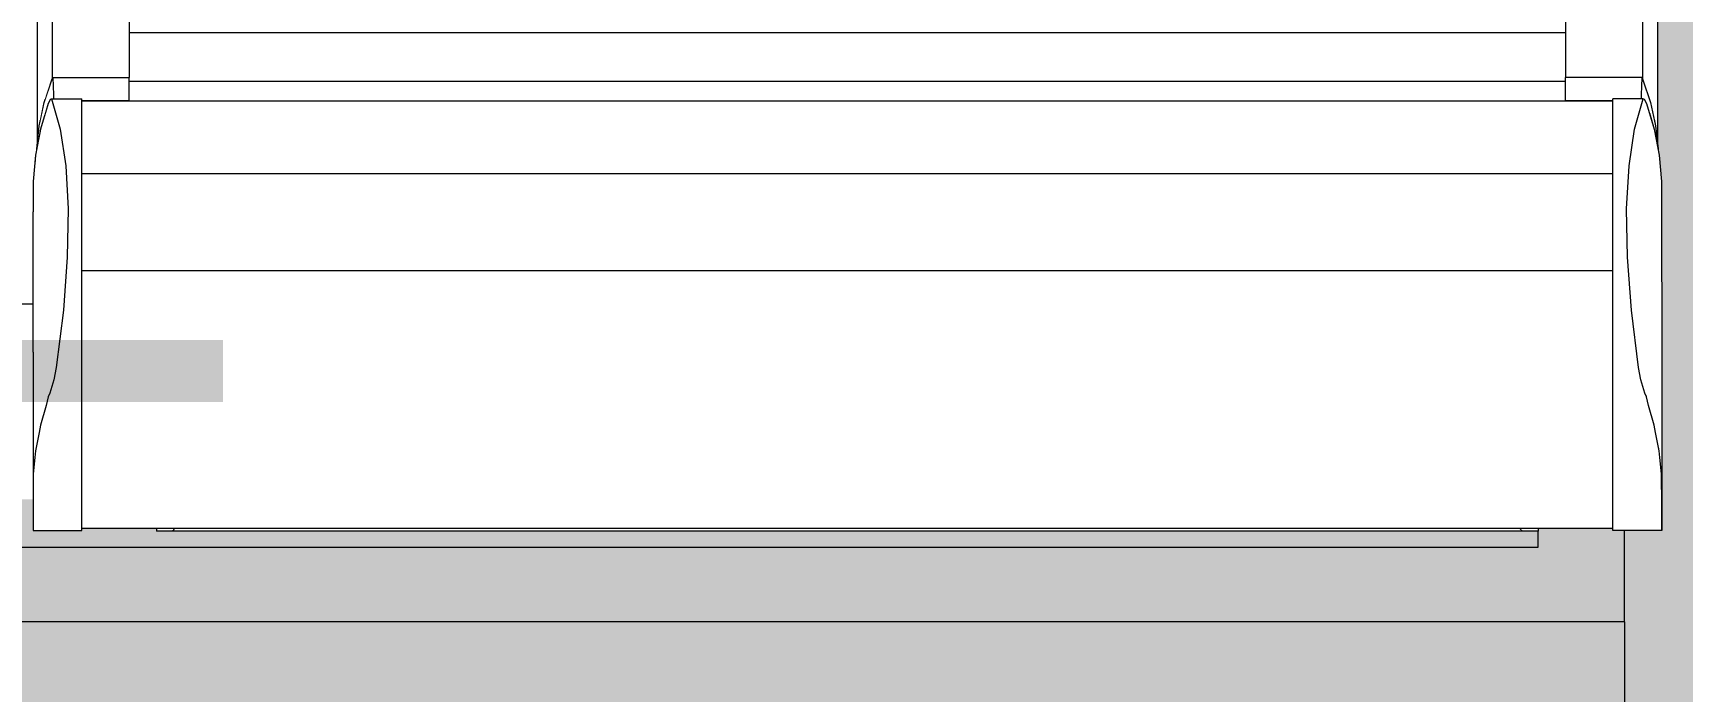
# Model space of a CAD drawing. Header units: metres. Extents: x -208 to 1512, y -277 to 123.
# Drawn here: x 17.094 to 17.961, y -3.913 to -3.568 of the extents above; entities that cross this region are included whole.
import ezdxf

# ---------------------------------------------------------------- set-up
doc = ezdxf.new("R2010")
doc.units = ezdxf.units.M
doc.header["$MEASUREMENT"] = 0
doc.linetypes.add('Wipeout_Contour', pattern=[1, 0, -1])
doc.layers.add('325 Dachfenster', color=7, linetype='Continuous')
doc.layers.add('330 Dachaufbau', color=7, linetype='Continuous')
doc.styles.add('ERSTELLTER_STIL_4', font='')
doc.styles.get('ERSTELLTER_STIL_4').set_extended_font_data('Eurostile')

# ---------------------------------------------------------------- blocks, each defined once
blk = doc.blocks.new('Dachfläche_22_4', base_point=(12.655, -4.6))
at = {"layer": '330 Dachaufbau', "linetype": 'Continuous', "lineweight": 0, "true_color": 0x000000}
h = blk.add_hatch(color=18, dxfattribs=at)
h.paths.add_polyline_path([(18.84003, -4.5), (18.83988, -4.54333), (18.83969, -4.6), (18.97043, -4.6), (18.98599, 0.07), (17.955, 0.07), (17.955, -0.77152), (16.205, -0.77152), (16.205, 0.07), (15.195, 0.07), (15.195, -0.4), (15.505, -0.4), (15.505, -0.73528), (12.655, -0.73528), (12.655, -4.5)])
h.paths.add_polyline_path([(17.93, -3.79873), (16.23, -3.79873), (16.23, -2.1975), (17.93, -2.1975)], flags=0)
h.paths.add_polyline_path([(14.99185, -2.1975), (14.99185, -3.79873), (13.29185, -3.79873), (13.29185, -2.1975)], flags=0)
at = {"layer": '330 Dachaufbau', "color": 7, "linetype": 'Continuous', "lineweight": 18, "flags": 128}
for points in [[(17.93, -3.79873), (17.93, -2.1975)], [(16.23, -3.79873), (17.93, -3.79873)]]:
    blk.add_lwpolyline(points, dxfattribs=at)
blk = doc.blocks.new('DF Marker 27[474]_4', base_point=(16.64185, -2.22182))
at = {"layer": '325 Dachfenster', "color": 7, "lineweight": 13, "insert": (15.88885, -4.11644), "char_height": 0.3, "attachment_point": 7, "style": 'ERSTELLTER_STIL_4'}
blk.add_mtext('\\A1;{\\pql;\\pt0;\\fEurostile|b0|i0|c0|p0;\\W1.000000;PH 115\\fEurostile|b0|i0|c0|p0;\\W1.000000;\\A1{\\H.66x;\\S^  ;}\\fEurostile|b0|i0|c0|p0;\\W1.000000;\\fEurostile|b0|i0|c0|p0;\\W1.000000;}', dxfattribs=at)
blk = doc.blocks.new('VELUX SlopeRoofBundle[16]_4')
at = {"color": 254, "linetype": 'Wipeout_Contour', "lineweight": 0, "ltscale": 172.700447}
blk.add_wipeout([(17.08185, -3.0917), (17.08185, -3.70979), (17.09423, -3.70979), (17.09425, -3.66149), (17.09425, -3.64552), (17.09555, -3.63161), (17.09615, -3.62846), (17.09615, -3.62845), (17.09635, -3.62657), (17.09635, -3.0917)], dxfattribs=at).dxf.layer = '325 Dachfenster'
at = {"color": 254, "linetype": 'Wipeout_Contour', "lineweight": 0, "ltscale": 73.282062}
blk.add_wipeout([(17.92385, -3.65986), (17.92385, -3.68525), (17.93147, -3.68525), (17.93104, -3.65986)], dxfattribs=at).dxf.layer = '325 Dachfenster'
at = {"color": 254, "linetype": 'Wipeout_Contour', "lineweight": 0, "ltscale": 91.422965}
blk.add_wipeout([(17.92385, -3.76324), (17.92385, -3.77738), (17.94624, -3.77738), (17.94555, -3.77361), (17.94257, -3.76324)], dxfattribs=at).dxf.layer = '325 Dachfenster'
at = {"color": 254, "linetype": 'Wipeout_Contour', "lineweight": 0, "ltscale": 179.760965}
blk.add_wipeout([(17.15915, -3.82907), (17.15915, -3.82929), (17.88455, -3.82929), (17.88455, -3.82907), (17.87625, -3.82907), (17.87545, -3.82858), (17.87524, -3.82759), (17.16846, -3.82759), (17.16825, -3.82858), (17.16745, -3.82907)], dxfattribs=at).dxf.layer = '325 Dachfenster'
at = {"color": 254, "linetype": 'Wipeout_Contour', "lineweight": 0, "ltscale": 73.388013}
blk.add_wipeout([(17.92385, -3.82144), (17.92385, -3.82879), (17.94949, -3.82879), (17.94948, -3.82144)], dxfattribs=at).dxf.layer = '325 Dachfenster'
at = {"color": 254, "linetype": 'Wipeout_Contour', "lineweight": 0, "ltscale": 73.462361}
blk.add_wipeout([(17.92385, -3.68525), (17.92385, -3.71311), (17.93355, -3.71311), (17.93147, -3.68525)], dxfattribs=at).dxf.layer = '325 Dachfenster'
at = {"color": 254, "linetype": 'Wipeout_Contour', "lineweight": 0, "ltscale": 86.977036}
blk.add_wipeout([(17.08185, -3.70979), (17.08185, -3.81258), (17.09422, -3.81258), (17.09422, -3.73517), (17.09423, -3.70979)], dxfattribs=at).dxf.layer = '325 Dachfenster'
at = {"color": 254, "linetype": 'Wipeout_Contour', "lineweight": 0, "ltscale": 91.274188}
blk.add_wipeout([(17.92385, -3.75667), (17.92385, -3.76324), (17.94257, -3.76324), (17.94145, -3.75858), (17.94069, -3.75667)], dxfattribs=at).dxf.layer = '325 Dachfenster'
at = {"color": 254, "linetype": 'Wipeout_Contour', "lineweight": 0, "ltscale": 73.381287}
blk.add_wipeout([(17.92385, -3.81267), (17.92385, -3.82144), (17.94948, -3.82144), (17.94947, -3.81267)], dxfattribs=at).dxf.layer = '325 Dachfenster'
at = {"color": 254, "linetype": 'Wipeout_Contour', "lineweight": 0, "ltscale": 87.637174}
blk.add_wipeout([(17.15915, -3.82907), (17.16745, -3.82907), (17.16825, -3.82858), (17.16846, -3.82759), (17.15915, -3.82759)], dxfattribs=at).dxf.layer = '325 Dachfenster'
at = {"color": 254, "linetype": 'Wipeout_Contour', "lineweight": 0, "ltscale": 91.846315}
blk.add_wipeout([(17.87524, -3.82759), (17.87545, -3.82858), (17.87625, -3.82907), (17.88455, -3.82907), (17.88455, -3.82759)], dxfattribs=at).dxf.layer = '325 Dachfenster'
at = {"color": 254, "linetype": 'Wipeout_Contour', "lineweight": 0, "ltscale": 140.333288}
blk.add_wipeout([(17.09422, -3.73517), (17.09422, -3.82667), (17.09422, -3.82879), (17.09423, -3.82144), (17.09424, -3.81267), (17.09425, -3.79916), (17.09425, -3.66713), (17.09425, -3.66149)], dxfattribs=at).dxf.layer = '325 Dachfenster'
at = {"color": 254, "linetype": 'Wipeout_Contour', "lineweight": 0, "ltscale": 73.554103}
blk.add_wipeout([(17.92385, -3.71311), (17.92385, -3.74323), (17.93729, -3.74323), (17.93355, -3.71311)], dxfattribs=at).dxf.layer = '325 Dachfenster'
at = {"color": 254, "linetype": 'Wipeout_Contour', "lineweight": 0, "ltscale": 73.430481}
blk.add_wipeout([(17.92385, -3.74981), (17.92385, -3.75667), (17.94069, -3.75667), (17.93861, -3.74981)], dxfattribs=at).dxf.layer = '325 Dachfenster'
at = {"color": 254, "linetype": 'Wipeout_Contour', "lineweight": 0, "ltscale": 73.373356}
blk.add_wipeout([(17.92385, -3.80235), (17.92385, -3.81267), (17.94947, -3.81267), (17.94946, -3.80235)], dxfattribs=at).dxf.layer = '325 Dachfenster'
at = {"color": 254, "linetype": 'Wipeout_Contour', "lineweight": 0, "ltscale": 87.39401}
blk.add_wipeout([(17.09425, -3.79916), (17.0952, -3.79054), (17.09555, -3.78697), (17.09555, -3.63161), (17.09425, -3.64552)], dxfattribs=at).dxf.layer = '325 Dachfenster'
at = {"color": 254, "linetype": 'Wipeout_Contour', "lineweight": 0, "ltscale": 73.387824}
blk.add_wipeout([(17.92385, -3.74323), (17.92385, -3.74981), (17.93861, -3.74981), (17.93729, -3.74323)], dxfattribs=at).dxf.layer = '325 Dachfenster'
at = {"color": 254, "linetype": 'Wipeout_Contour', "lineweight": 0, "ltscale": 91.308363}
blk.add_wipeout([(17.92385, -3.79054), (17.92385, -3.80235), (17.94946, -3.80235), (17.94945, -3.79916), (17.9485, -3.79054)], dxfattribs=at).dxf.layer = '325 Dachfenster'
at = {"color": 254, "linetype": 'Wipeout_Contour', "lineweight": 0, "ltscale": 70.146441}
blk.add_wipeout([(17.09423, -3.82144), (17.09422, -3.82879), (17.11985, -3.82879), (17.11985, -3.82144)], dxfattribs=at).dxf.layer = '325 Dachfenster'
at = {"layer": '325 Dachfenster', "linetype": 'Continuous', "lineweight": 0, "flags": 128}
blk.add_lwpolyline([(17.09422, -3.82667), (17.09422, -3.82879)], dxfattribs=at)
at = {"color": 254, "linetype": 'Wipeout_Contour', "lineweight": 0, "ltscale": 218.977255}
blk.add_wipeout([(17.94069, -3.75667), (17.94145, -3.75858), (17.94145, -3.60447), (17.94035, -3.6023), (17.93971, -3.60202), (17.93521, -3.618), (17.93232, -3.63738), (17.93104, -3.65986), (17.93147, -3.68525), (17.93355, -3.71311), (17.93729, -3.74323), (17.93861, -3.74981)], dxfattribs=at).dxf.layer = '325 Dachfenster'
at = {"color": 254, "linetype": 'Wipeout_Contour', "lineweight": 0, "ltscale": 87.37915}
blk.add_wipeout([(17.09555, -3.63161), (17.09555, -3.78697), (17.09747, -3.77738), (17.09815, -3.77361), (17.09815, -3.61796)], dxfattribs=at).dxf.layer = '325 Dachfenster'
at = {"color": 254, "linetype": 'Wipeout_Contour', "lineweight": 0, "ltscale": 70.139458}
blk.add_wipeout([(17.09424, -3.81267), (17.09423, -3.82144), (17.11985, -3.82144), (17.11985, -3.81267)], dxfattribs=at).dxf.layer = '325 Dachfenster'
at = {"color": 254, "linetype": 'Wipeout_Contour', "lineweight": 0, "ltscale": 87.386126}
blk.add_wipeout([(17.10225, -3.60447), (17.09815, -3.61796), (17.09815, -3.77361), (17.10114, -3.76324), (17.10225, -3.75858)], dxfattribs=at).dxf.layer = '325 Dachfenster'
at = {"color": 254, "linetype": 'Wipeout_Contour', "lineweight": 0, "ltscale": 91.950081}
blk.add_wipeout([(17.94145, -3.75858), (17.94257, -3.76324), (17.94555, -3.77361), (17.94555, -3.61796), (17.94145, -3.60447)], dxfattribs=at).dxf.layer = '325 Dachfenster'
at = {"color": 254, "linetype": 'Wipeout_Contour', "lineweight": 0, "ltscale": 70.131186}
blk.add_wipeout([(17.09425, -3.80235), (17.09424, -3.81267), (17.11985, -3.81267), (17.11985, -3.80235)], dxfattribs=at).dxf.layer = '325 Dachfenster'
at = {"color": 254, "linetype": 'Wipeout_Contour', "lineweight": 0, "ltscale": 71.775142}
blk.add_wipeout([(17.11985, -3.82009), (17.11985, -3.82759), (17.92385, -3.82759), (17.92385, -3.82009)], dxfattribs=at).dxf.layer = '325 Dachfenster'
at = {"layer": '325 Dachfenster', "linetype": 'Continuous', "lineweight": 0, "flags": 128}
for points in [[(17.09425, -3.64685), (17.09425, -3.66149)], [(17.09422, -3.73517), (17.09425, -3.66149)], [(17.06948, -3.70979), (17.08185, -3.70979), (17.09423, -3.70979)], [(17.09422, -3.82879), (17.11985, -3.82879)], [(17.11985, -3.82759), (17.92385, -3.82759)], [(17.15915, -3.82759), (17.15915, -3.82907), (17.15915, -3.82929)], [(17.88455, -3.82929), (17.15915, -3.82929)], [(17.16745, -3.82907), (17.16825, -3.82858)], [(17.16825, -3.82858), (17.16846, -3.82759)], [(17.87545, -3.82858), (17.87524, -3.82759)], [(17.87545, -3.82858), (17.87625, -3.82907)], [(17.88455, -3.82759), (17.88455, -3.82907), (17.88455, -3.82929)]]:
    blk.add_lwpolyline(points, dxfattribs=at)
at = {"color": 254, "linetype": 'Wipeout_Contour', "lineweight": 0, "ltscale": 210.757818}
blk.add_wipeout([(17.10225, -3.75858), (17.10302, -3.75667), (17.1051, -3.74981), (17.10642, -3.74323), (17.11016, -3.71311), (17.11224, -3.68525), (17.11267, -3.65986), (17.11139, -3.63738), (17.1085, -3.618), (17.104, -3.60202), (17.10336, -3.6023), (17.10225, -3.60447)], dxfattribs=at).dxf.layer = '325 Dachfenster'
at = {"color": 254, "linetype": 'Wipeout_Contour', "lineweight": 0, "ltscale": 73.466071}
blk.add_wipeout([(17.92385, -3.60202), (17.92385, -3.618), (17.93521, -3.618), (17.93971, -3.60202)], dxfattribs=at).dxf.layer = '325 Dachfenster'
at = {"color": 254, "linetype": 'Wipeout_Contour', "lineweight": 0, "ltscale": 70.010725}
blk.add_wipeout([(17.09615, -3.62845), (17.09615, -3.62846), (17.09745, -3.62164), (17.09745, -3.6162)], dxfattribs=at).dxf.layer = '325 Dachfenster'
at = {"color": 254, "linetype": 'Wipeout_Contour', "lineweight": 0, "ltscale": 91.993683}
blk.add_wipeout([(17.94555, -3.61796), (17.94555, -3.77361), (17.94624, -3.77738), (17.94815, -3.78697), (17.94815, -3.63161)], dxfattribs=at).dxf.layer = '325 Dachfenster'
at = {"color": 254, "linetype": 'Wipeout_Contour', "lineweight": 0, "ltscale": 88.136202}
blk.add_wipeout([(17.09425, -3.79916), (17.09425, -3.80235), (17.11985, -3.80235), (17.11985, -3.79054), (17.0952, -3.79054)], dxfattribs=at).dxf.layer = '325 Dachfenster'
at = {"color": 254, "linetype": 'Wipeout_Contour', "lineweight": 0, "ltscale": 71.76824}
blk.add_wipeout([(17.11985, -3.8114), (17.11985, -3.82009), (17.92385, -3.82009), (17.92385, -3.8114)], dxfattribs=at).dxf.layer = '325 Dachfenster'
at = {"color": 254, "linetype": 'Wipeout_Contour', "lineweight": 0, "ltscale": 69.711076}
blk.add_wipeout([(17.104, -3.60202), (17.1085, -3.618), (17.11985, -3.618), (17.11985, -3.60202)], dxfattribs=at).dxf.layer = '325 Dachfenster'
at = {"color": 254, "linetype": 'Wipeout_Contour', "lineweight": 0, "ltscale": 73.108661}
blk.add_wipeout([(17.89905, -3.60294), (17.89905, -3.60322), (17.92385, -3.60322), (17.92385, -3.60294)], dxfattribs=at).dxf.layer = '325 Dachfenster'
at = {"color": 254, "linetype": 'Wipeout_Contour', "lineweight": 0, "ltscale": 73.443994}
blk.add_wipeout([(17.92385, -3.618), (17.92385, -3.63738), (17.93232, -3.63738), (17.93521, -3.618)], dxfattribs=at).dxf.layer = '325 Dachfenster'
at = {"color": 254, "linetype": 'Wipeout_Contour', "lineweight": 0, "ltscale": 92.013129}
blk.add_wipeout([(17.94945, -3.64552), (17.94815, -3.63161), (17.94815, -3.78697), (17.9485, -3.79054), (17.94945, -3.79916)], dxfattribs=at).dxf.layer = '325 Dachfenster'
at = {"color": 254, "linetype": 'Wipeout_Contour', "lineweight": 0, "ltscale": 69.860551}
blk.add_wipeout([(17.11985, -3.68525), (17.11224, -3.68525), (17.11016, -3.71311), (17.11985, -3.71311)], dxfattribs=at).dxf.layer = '325 Dachfenster'
at = {"color": 254, "linetype": 'Wipeout_Contour', "lineweight": 0, "ltscale": 88.059096}
blk.add_wipeout([(17.09555, -3.78697), (17.0952, -3.79054), (17.11985, -3.79054), (17.11985, -3.77738), (17.09747, -3.77738)], dxfattribs=at).dxf.layer = '325 Dachfenster'
at = {"color": 254, "linetype": 'Wipeout_Contour', "lineweight": 0, "ltscale": 71.760183}
blk.add_wipeout([(17.11985, -3.8114), (17.92385, -3.8114), (17.92385, -3.80114), (17.11985, -3.80114)], dxfattribs=at).dxf.layer = '325 Dachfenster'
at = {"color": 254, "linetype": 'Wipeout_Contour', "lineweight": 0, "ltscale": 87.711106}
blk.add_wipeout([(17.09745, -3.6162), (17.09745, -3.62164), (17.09815, -3.61796), (17.10015, -3.61138), (17.10015, -3.60403)], dxfattribs=at).dxf.layer = '325 Dachfenster'
at = {"color": 254, "linetype": 'Wipeout_Contour', "lineweight": 0, "ltscale": 70.057}
blk.add_wipeout([(17.11985, -3.60294), (17.11985, -3.60322), (17.14465, -3.60322), (17.14465, -3.60294)], dxfattribs=at).dxf.layer = '325 Dachfenster'
at = {"color": 254, "linetype": 'Wipeout_Contour', "lineweight": 0, "ltscale": 109.529072}
blk.add_wipeout([(17.89905, -3.59999), (17.89905, -3.60294), (17.92385, -3.60294), (17.92385, -3.60202), (17.93865, -3.60202), (17.93865, -3.59999)], dxfattribs=at).dxf.layer = '325 Dachfenster'
at = {"color": 254, "linetype": 'Wipeout_Contour', "lineweight": 0, "ltscale": 69.761711}
blk.add_wipeout([(17.1085, -3.618), (17.11139, -3.63738), (17.11985, -3.63738), (17.11985, -3.618)], dxfattribs=at).dxf.layer = '325 Dachfenster'
at = {"color": 254, "linetype": 'Wipeout_Contour', "lineweight": 0, "ltscale": 73.353023}
blk.add_wipeout([(17.94755, -3.62845), (17.94625, -3.6162), (17.94625, -3.62164), (17.94755, -3.62846)], dxfattribs=at).dxf.layer = '325 Dachfenster'
at = {"color": 254, "linetype": 'Wipeout_Contour', "lineweight": 0, "ltscale": 73.355374}
blk.add_wipeout([(17.92385, -3.63738), (17.92385, -3.65986), (17.93104, -3.65986), (17.93232, -3.63738)], dxfattribs=at).dxf.layer = '325 Dachfenster'
at = {"color": 254, "linetype": 'Wipeout_Contour', "lineweight": 0, "ltscale": 69.817059}
blk.add_wipeout([(17.11016, -3.71311), (17.10642, -3.74323), (17.11985, -3.74323), (17.11985, -3.71311)], dxfattribs=at).dxf.layer = '325 Dachfenster'
at = {"color": 254, "linetype": 'Wipeout_Contour', "lineweight": 0, "ltscale": 87.967074}
blk.add_wipeout([(17.09815, -3.77361), (17.09747, -3.77738), (17.11985, -3.77738), (17.11985, -3.76324), (17.10114, -3.76324)], dxfattribs=at).dxf.layer = '325 Dachfenster'
at = {"color": 254, "linetype": 'Wipeout_Contour', "lineweight": 0, "ltscale": 91.358174}
blk.add_wipeout([(17.92385, -3.77738), (17.92385, -3.79054), (17.9485, -3.79054), (17.94815, -3.78697), (17.94624, -3.77738)], dxfattribs=at).dxf.layer = '325 Dachfenster'
at = {"layer": '325 Dachfenster', "linetype": 'Continuous', "lineweight": 0, "flags": 128}
blk.add_lwpolyline([(17.09422, -3.73517), (17.09422, -3.82667)], dxfattribs=at)
at = {"color": 254, "linetype": 'Wipeout_Contour', "lineweight": 0, "ltscale": 121.651955}
blk.add_wipeout([(17.10015, -3.61138), (17.10225, -3.60447), (17.10336, -3.6023), (17.104, -3.60202), (17.10415, -3.60202), (17.10415, -3.59208), (17.10015, -3.60403)], dxfattribs=at).dxf.layer = '325 Dachfenster'
at = {"color": 254, "linetype": 'Wipeout_Contour', "lineweight": 0, "ltscale": 73.141163}
blk.add_wipeout([(17.89905, -3.59999), (17.93865, -3.59999), (17.93902, -3.59082), (17.89905, -3.59082)], dxfattribs=at).dxf.layer = '325 Dachfenster'
at = {"color": 254, "linetype": 'Wipeout_Contour', "lineweight": 0, "ltscale": 91.395245}
blk.add_wipeout([(17.94355, -3.60403), (17.94355, -3.61138), (17.94555, -3.61796), (17.94625, -3.62164), (17.94625, -3.6162)], dxfattribs=at).dxf.layer = '325 Dachfenster'
at = {"color": 254, "linetype": 'Wipeout_Contour', "lineweight": 0, "ltscale": 69.884351}
blk.add_wipeout([(17.11267, -3.65986), (17.11985, -3.65986), (17.11985, -3.63738), (17.11139, -3.63738)], dxfattribs=at).dxf.layer = '325 Dachfenster'
at = {"color": 254, "linetype": 'Wipeout_Contour', "lineweight": 0, "ltscale": 147.010736}
blk.add_wipeout([(17.94945, -3.79916), (17.94947, -3.81267), (17.94948, -3.82144), (17.94949, -3.82879), (17.94949, -3.82667), (17.94949, -3.73517), (17.94945, -3.66149), (17.94945, -3.66713)], dxfattribs=at).dxf.layer = '325 Dachfenster'
at = {"color": 254, "linetype": 'Wipeout_Contour', "lineweight": 0, "ltscale": 87.905146}
blk.add_wipeout([(17.10225, -3.75858), (17.10114, -3.76324), (17.11985, -3.76324), (17.11985, -3.75667), (17.10302, -3.75667)], dxfattribs=at).dxf.layer = '325 Dachfenster'
at = {"color": 254, "linetype": 'Wipeout_Contour', "lineweight": 0, "ltscale": 71.750854}
blk.add_wipeout([(17.92385, -3.78941), (17.11985, -3.78941), (17.11985, -3.80114), (17.92385, -3.80114)], dxfattribs=at).dxf.layer = '325 Dachfenster'
at = {"layer": '325 Dachfenster', "linetype": 'Continuous', "lineweight": 0, "flags": 128}
for points in [[(17.94945, -3.64685), (17.94945, -3.66149)], [(17.94945, -3.66149), (17.94949, -3.73517)], [(17.94949, -3.73517), (17.94949, -3.82667)], [(17.94949, -3.82879), (17.92385, -3.82879)], [(17.94949, -3.82667), (17.94949, -3.82879)]]:
    blk.add_lwpolyline(points, dxfattribs=at)
at = {"color": 254, "linetype": 'Wipeout_Contour', "lineweight": 0, "ltscale": 72.852061}
blk.add_wipeout([(17.89905, -3.02019), (17.89905, -3.59082), (17.90075, -3.59082), (17.90075, -3.01893)], dxfattribs=at).dxf.layer = '325 Dachfenster'
at = {"color": 254, "linetype": 'Wipeout_Contour', "lineweight": 0, "ltscale": 86.965611}
blk.add_wipeout([(17.09635, -3.05626), (17.09635, -3.62657), (17.09745, -3.6162), (17.09765, -3.6153), (17.09765, -3.04401)], dxfattribs=at).dxf.layer = '325 Dachfenster'
at = {"color": 254, "linetype": 'Wipeout_Contour', "lineweight": 0, "ltscale": 104.806728}
blk.add_wipeout([(17.10415, -3.59208), (17.10415, -3.60202), (17.10505, -3.60202), (17.10505, -3.59999), (17.10469, -3.59082), (17.1046, -3.5909)], dxfattribs=at).dxf.layer = '325 Dachfenster'
at = {"color": 254, "linetype": 'Wipeout_Contour', "lineweight": 0, "ltscale": 109.887107}
blk.add_wipeout([(17.93865, -3.59999), (17.93865, -3.60202), (17.93955, -3.60202), (17.93955, -3.59208), (17.9391, -3.5909), (17.93902, -3.59082)], dxfattribs=at).dxf.layer = '325 Dachfenster'
at = {"color": 254, "linetype": 'Wipeout_Contour', "lineweight": 0, "ltscale": 69.996924}
blk.add_wipeout([(17.11985, -3.65986), (17.11267, -3.65986), (17.11224, -3.68525), (17.11985, -3.68525)], dxfattribs=at).dxf.layer = '325 Dachfenster'
at = {"color": 254, "linetype": 'Wipeout_Contour', "lineweight": 0, "ltscale": 69.982108}
blk.add_wipeout([(17.1051, -3.74981), (17.10302, -3.75667), (17.11985, -3.75667), (17.11985, -3.74981)], dxfattribs=at).dxf.layer = '325 Dachfenster'
at = {"color": 254, "linetype": 'Wipeout_Contour', "lineweight": 0, "ltscale": 71.729011}
blk.add_wipeout([(17.92385, -3.76239), (17.11985, -3.76239), (17.11985, -3.77647), (17.92385, -3.77647)], dxfattribs=at).dxf.layer = '325 Dachfenster'
at = {"layer": '325 Dachfenster', "linetype": 'Continuous', "lineweight": 0, "flags": 128}
blk.add_lwpolyline([(17.09615, -3.62845), (17.09615, -3.62846)], dxfattribs=at)
at = {"color": 254, "linetype": 'Wipeout_Contour', "lineweight": 0, "ltscale": 86.88603}
blk.add_wipeout([(17.09765, -3.6153), (17.10015, -3.60403), (17.10035, -3.60344), (17.10035, -3.03184), (17.09765, -3.04401)], dxfattribs=at).dxf.layer = '325 Dachfenster'
at = {"color": 254, "linetype": 'Wipeout_Contour', "lineweight": 0, "ltscale": 70.012743}
blk.add_wipeout([(17.14465, -3.59082), (17.10469, -3.59082), (17.10505, -3.59999), (17.14465, -3.59999)], dxfattribs=at).dxf.layer = '325 Dachfenster'
at = {"color": 254, "linetype": 'Wipeout_Contour', "lineweight": 0, "ltscale": 128.950604}
blk.add_wipeout([(17.93955, -3.59208), (17.93955, -3.60202), (17.93971, -3.60202), (17.94035, -3.6023), (17.94145, -3.60447), (17.94355, -3.61138), (17.94355, -3.60403)], dxfattribs=at).dxf.layer = '325 Dachfenster'
at = {"color": 254, "linetype": 'Wipeout_Contour', "lineweight": 0, "ltscale": 70.013464}
blk.add_wipeout([(17.10642, -3.74323), (17.1051, -3.74981), (17.11985, -3.74981), (17.11985, -3.74323)], dxfattribs=at).dxf.layer = '325 Dachfenster'
at = {"color": 254, "linetype": 'Wipeout_Contour', "lineweight": 0, "ltscale": 71.720427}
blk.add_wipeout([(17.11985, -3.76239), (17.92385, -3.76239), (17.92385, -3.75631), (17.11985, -3.75631)], dxfattribs=at).dxf.layer = '325 Dachfenster'
at = {"color": 254, "linetype": 'Wipeout_Contour', "lineweight": 0, "ltscale": 71.740409}
blk.add_wipeout([(17.11985, -3.77647), (17.11985, -3.78941), (17.92385, -3.78941), (17.92385, -3.77647)], dxfattribs=at).dxf.layer = '325 Dachfenster'
at = {"color": 254, "linetype": 'Wipeout_Contour', "lineweight": 0, "ltscale": 72.927548}
blk.add_wipeout([(17.90075, -3.59082), (17.93755, -3.59082), (17.93755, -3.01893), (17.90075, -3.01893)], dxfattribs=at).dxf.layer = '325 Dachfenster'
at = {"color": 254, "linetype": 'Wipeout_Contour', "lineweight": 0, "ltscale": 91.803189}
blk.add_wipeout([(17.94605, -3.04401), (17.94605, -3.6153), (17.94625, -3.6162), (17.94735, -3.62657), (17.94735, -3.05626)], dxfattribs=at).dxf.layer = '325 Dachfenster'
at = {"color": 254, "linetype": 'Wipeout_Contour', "lineweight": 0, "ltscale": 105.344081}
blk.add_wipeout([(17.10505, -3.60202), (17.11985, -3.60202), (17.11985, -3.60294), (17.14465, -3.60294), (17.14465, -3.59999), (17.10505, -3.59999)], dxfattribs=at).dxf.layer = '325 Dachfenster'
at = {"color": 254, "linetype": 'Wipeout_Contour', "lineweight": 0, "ltscale": 71.695208}
blk.add_wipeout([(17.11985, -3.71403), (17.11985, -3.7438), (17.92385, -3.7438), (17.92385, -3.71403)], dxfattribs=at).dxf.layer = '325 Dachfenster'
at = {"color": 254, "linetype": 'Wipeout_Contour', "lineweight": 0, "ltscale": 71.71517}
blk.add_wipeout([(17.11985, -3.75631), (17.92385, -3.75631), (17.92385, -3.74988), (17.11985, -3.74988)], dxfattribs=at).dxf.layer = '325 Dachfenster'
at = {"layer": '325 Dachfenster', "linetype": 'Continuous', "lineweight": 0, "flags": 128}
blk.add_lwpolyline([(17.94755, -3.62846), (17.94755, -3.62845)], dxfattribs=at)
at = {"color": 254, "linetype": 'Wipeout_Contour', "lineweight": 0, "ltscale": 86.867637}
blk.add_wipeout([(17.10035, -3.03184), (17.10035, -3.60344), (17.10415, -3.59208), (17.10435, -3.59156), (17.10435, -3.01989)], dxfattribs=at).dxf.layer = '325 Dachfenster'
at = {"color": 254, "linetype": 'Wipeout_Contour', "lineweight": 0, "ltscale": 109.144056}
blk.add_wipeout([(17.93755, -3.01893), (17.93755, -3.59082), (17.93902, -3.59082), (17.9391, -3.5909), (17.93935, -3.59156), (17.93935, -3.01989)], dxfattribs=at).dxf.layer = '325 Dachfenster'
at = {"color": 254, "linetype": 'Wipeout_Contour', "lineweight": 0, "ltscale": 71.598312}
blk.add_wipeout([(17.11985, -3.60322), (17.11985, -3.61935), (17.92385, -3.61935), (17.92385, -3.60322)], dxfattribs=at).dxf.layer = '325 Dachfenster'
at = {"color": 254, "linetype": 'Wipeout_Contour', "lineweight": 0, "ltscale": 71.673687}
blk.add_wipeout([(17.11985, -3.71403), (17.92385, -3.71403), (17.92385, -3.69232), (17.11985, -3.69232)], dxfattribs=at).dxf.layer = '325 Dachfenster'
at = {"color": 254, "linetype": 'Wipeout_Contour', "lineweight": 0, "ltscale": 71.709914}
blk.add_wipeout([(17.11985, -3.7438), (17.11985, -3.74988), (17.92385, -3.74988), (17.92385, -3.7438)], dxfattribs=at).dxf.layer = '325 Dachfenster'
at = {"layer": '325 Dachfenster', "linetype": 'Continuous', "lineweight": 0, "flags": 128}
for points in [[(17.09635, -3.05626), (17.09635, -3.62657)], [(17.104, -3.60202), (17.1085, -3.618), (17.11139, -3.63738), (17.11267, -3.65986), (17.11224, -3.68525), (17.11016, -3.71311), (17.10642, -3.74323), (17.1051, -3.74981), (17.10302, -3.75667), (17.10225, -3.75858), (17.10114, -3.76324), (17.09815, -3.77361), (17.09747, -3.77738), (17.09555, -3.78697), (17.0952, -3.79054), (17.09425, -3.79916), (17.09425, -3.80235), (17.09424, -3.81267), (17.09423, -3.82144), (17.09422, -3.82879)], [(17.10336, -3.6023), (17.10225, -3.60447), (17.09815, -3.61796), (17.09555, -3.63161), (17.09425, -3.64552), (17.09425, -3.64685)], [(17.10336, -3.6023), (17.104, -3.60202)], [(17.104, -3.60202), (17.11985, -3.60202)]]:
    blk.add_lwpolyline(points, dxfattribs=at)
at = {"layer": '325 Dachfenster', "linetype": 'Continuous', "lineweight": 0, "insert": (15.88885, -4.11644), "char_height": 0.3, "attachment_point": 7, "style": 'ERSTELLTER_STIL_4'}
blk.add_mtext('\\A1;{\\pql;\\pt0;\\fEurostile|b0|i0|c0|p0;\\C7;\\W1.000000;PH 115\\fEurostile|b0|i0|c0|p0;\\W1.000000;\\A1{\\H.66x;\\S^  ;}\\fEurostile|b0|i0|c0|p0;\\W1.000000;\\fEurostile|b0|i0|c0|p0;\\W1.000000;}', dxfattribs=at)
at = {"color": 254, "linetype": 'Wipeout_Contour', "lineweight": 0, "ltscale": 69.806368}
blk.add_wipeout([(17.10615, -3.59082), (17.14295, -3.59082), (17.14295, -3.01893), (17.10615, -3.01893)], dxfattribs=at).dxf.layer = '325 Dachfenster'
at = {"color": 254, "linetype": 'Wipeout_Contour', "lineweight": 0, "ltscale": 91.858679}
blk.add_wipeout([(17.94335, -3.03184), (17.94335, -3.60344), (17.94355, -3.60403), (17.94605, -3.6153), (17.94605, -3.04401)], dxfattribs=at).dxf.layer = '325 Dachfenster'
at = {"color": 254, "linetype": 'Wipeout_Contour', "lineweight": 0, "ltscale": 71.613526}
blk.add_wipeout([(17.11985, -3.64056), (17.92385, -3.64056), (17.92385, -3.61935), (17.11985, -3.61935)], dxfattribs=at).dxf.layer = '325 Dachfenster'
at = {"color": 254, "linetype": 'Wipeout_Contour', "lineweight": 0, "ltscale": 71.664037}
blk.add_wipeout([(17.92385, -3.69154), (17.11985, -3.69154), (17.11985, -3.69211), (17.92385, -3.69211)], dxfattribs=at).dxf.layer = '325 Dachfenster'
at = {"color": 254, "linetype": 'Wipeout_Contour', "lineweight": 0, "ltscale": 105.561063}
blk.add_wipeout([(17.10435, -3.01989), (17.10435, -3.59156), (17.1046, -3.5909), (17.10469, -3.59082), (17.10615, -3.59082), (17.10615, -3.01893)], dxfattribs=at).dxf.layer = '325 Dachfenster'
at = {"color": 254, "linetype": 'Wipeout_Contour', "lineweight": 0, "ltscale": 69.882127}
blk.add_wipeout([(17.14295, -3.01893), (17.14295, -3.59082), (17.14465, -3.59082), (17.14465, -3.02019)], dxfattribs=at).dxf.layer = '325 Dachfenster'
at = {"color": 254, "linetype": 'Wipeout_Contour', "lineweight": 0, "ltscale": 91.85373}
blk.add_wipeout([(17.93935, -3.01989), (17.93935, -3.59156), (17.93955, -3.59208), (17.94335, -3.60344), (17.94335, -3.03184)], dxfattribs=at).dxf.layer = '325 Dachfenster'
at = {"color": 254, "linetype": 'Wipeout_Contour', "lineweight": 0, "ltscale": 71.622276}
blk.add_wipeout([(17.11985, -3.64141), (17.92385, -3.64141), (17.92385, -3.64056), (17.11985, -3.64056)], dxfattribs=at).dxf.layer = '325 Dachfenster'
at = {"color": 254, "linetype": 'Wipeout_Contour', "lineweight": 0, "ltscale": 71.664354}
blk.add_wipeout([(17.11985, -3.69211), (17.11985, -3.69232), (17.92385, -3.69232), (17.92385, -3.69211)], dxfattribs=at).dxf.layer = '325 Dachfenster'
at = {"layer": '325 Dachfenster', "linetype": 'Continuous', "lineweight": 0, "flags": 128}
for points in [[(17.10435, -3.01989), (17.10435, -3.59156)], [(17.93935, -3.01989), (17.93935, -3.59156)], [(17.94735, -3.05626), (17.94735, -3.62657)], [(17.09615, -3.62845), (17.09745, -3.6162), (17.10015, -3.60403), (17.10415, -3.59208), (17.1046, -3.5909)], [(17.1046, -3.5909), (17.10469, -3.59082)], [(17.10469, -3.59082), (17.10505, -3.59999), (17.10505, -3.60202)], [(17.93902, -3.59082), (17.93865, -3.59999), (17.93865, -3.60202)], [(17.93902, -3.59082), (17.9391, -3.5909)], [(17.9391, -3.5909), (17.93955, -3.59208), (17.94355, -3.60403), (17.94625, -3.6162), (17.94755, -3.62845)], [(17.93971, -3.60202), (17.92385, -3.60202)], [(17.94949, -3.82879), (17.94948, -3.82144), (17.94947, -3.81267), (17.94946, -3.80235), (17.94945, -3.79916), (17.9485, -3.79054), (17.94815, -3.78697), (17.94624, -3.77738), (17.94555, -3.77361), (17.94257, -3.76324), (17.94145, -3.75858), (17.94069, -3.75667), (17.93861, -3.74981), (17.93729, -3.74323), (17.93355, -3.71311), (17.93147, -3.68525), (17.93104, -3.65986), (17.93232, -3.63738), (17.93521, -3.618), (17.93971, -3.60202)], [(17.93971, -3.60202), (17.94035, -3.6023)], [(17.94035, -3.6023), (17.94145, -3.60447), (17.94555, -3.61796), (17.94815, -3.63161), (17.94945, -3.64552), (17.94945, -3.64685)]]:
    blk.add_lwpolyline(points, dxfattribs=at)
at = {"color": 254, "linetype": 'Wipeout_Contour', "lineweight": 0, "ltscale": 71.565987}
blk.add_wipeout([(17.14465, -3.57329), (17.89905, -3.57329), (17.89905, -3.57098), (17.14465, -3.57098)], dxfattribs=at).dxf.layer = '325 Dachfenster'
at = {"color": 254, "linetype": 'Wipeout_Contour', "lineweight": 0, "ltscale": 71.572986}
blk.add_wipeout([(17.14465, -3.5791), (17.14465, -3.58259), (17.89905, -3.58259), (17.89905, -3.5791)], dxfattribs=at).dxf.layer = '325 Dachfenster'
at = {"color": 254, "linetype": 'Wipeout_Contour', "lineweight": 0, "ltscale": 71.582324}
blk.add_wipeout([(17.14465, -3.59296), (17.89905, -3.59296), (17.89905, -3.59202), (17.14465, -3.59202)], dxfattribs=at).dxf.layer = '325 Dachfenster'
at = {"color": 254, "linetype": 'Wipeout_Contour', "lineweight": 0, "ltscale": 71.663683}
blk.add_wipeout([(17.11985, -3.69126), (17.11985, -3.69154), (17.92385, -3.69154), (17.92385, -3.69126)], dxfattribs=at).dxf.layer = '325 Dachfenster'
at = {"color": 254, "linetype": 'Wipeout_Contour', "lineweight": 0, "ltscale": 71.564275}
blk.add_wipeout([(17.89905, -3.56903), (17.14465, -3.56903), (17.14465, -3.57098), (17.89905, -3.57098)], dxfattribs=at).dxf.layer = '325 Dachfenster'
at = {"color": 254, "linetype": 'Wipeout_Contour', "lineweight": 0, "ltscale": 71.570354}
blk.add_wipeout([(17.14465, -3.5791), (17.89905, -3.5791), (17.89905, -3.57605), (17.14465, -3.57605)], dxfattribs=at).dxf.layer = '325 Dachfenster'
at = {"color": 254, "linetype": 'Wipeout_Contour', "lineweight": 0, "ltscale": 71.586448}
blk.add_wipeout([(17.14465, -3.59644), (17.14465, -3.59875), (17.89905, -3.59875), (17.89905, -3.59644)], dxfattribs=at).dxf.layer = '325 Dachfenster'
at = {"color": 254, "linetype": 'Wipeout_Contour', "lineweight": 0, "ltscale": 71.652994}
blk.add_wipeout([(17.92385, -3.66488), (17.11985, -3.66488), (17.11985, -3.69126), (17.92385, -3.69126)], dxfattribs=at).dxf.layer = '325 Dachfenster'
at = {"layer": '325 Dachfenster', "linetype": 'Continuous', "lineweight": 0, "flags": 128}
blk.add_lwpolyline([(17.11985, -3.69232), (17.92385, -3.69232)], dxfattribs=at)
at = {"color": 254, "linetype": 'Wipeout_Contour', "lineweight": 0, "ltscale": 71.562881}
blk.add_wipeout([(17.14465, -3.56751), (17.14465, -3.56903), (17.89905, -3.56903), (17.89905, -3.56751)], dxfattribs=at).dxf.layer = '325 Dachfenster'
at = {"color": 254, "linetype": 'Wipeout_Contour', "lineweight": 0, "ltscale": 71.584725}
blk.add_wipeout([(17.89905, -3.59448), (17.14465, -3.59448), (17.14465, -3.59644), (17.89905, -3.59644)], dxfattribs=at).dxf.layer = '325 Dachfenster'
at = {"color": 254, "linetype": 'Wipeout_Contour', "lineweight": 0, "ltscale": 71.632485}
blk.add_wipeout([(17.11985, -3.64141), (17.11985, -3.66488), (17.92385, -3.66488), (17.92385, -3.64141)], dxfattribs=at).dxf.layer = '325 Dachfenster'
at = {"layer": '325 Dachfenster', "linetype": 'Continuous', "lineweight": 0, "flags": 128}
for points in [[(17.89905, -3.56751), (17.14465, -3.56751)], [(17.11985, -3.82879), (17.11985, -3.82144), (17.11985, -3.81267), (17.11985, -3.80235), (17.11985, -3.79054), (17.11985, -3.77738), (17.11985, -3.76324), (17.11985, -3.75667), (17.11985, -3.74981), (17.11985, -3.74323), (17.11985, -3.71311), (17.11985, -3.68525), (17.11985, -3.65986), (17.11985, -3.63738), (17.11985, -3.618), (17.11985, -3.60202)], [(17.92385, -3.82879), (17.92385, -3.82144), (17.92385, -3.81267), (17.92385, -3.80235), (17.92385, -3.79054), (17.92385, -3.77738), (17.92385, -3.76324), (17.92385, -3.75667), (17.92385, -3.74981), (17.92385, -3.74323), (17.92385, -3.71311), (17.92385, -3.68525), (17.92385, -3.65986), (17.92385, -3.63738), (17.92385, -3.618), (17.92385, -3.60202)], [(17.11985, -3.64141), (17.92385, -3.64141)]]:
    blk.add_lwpolyline(points, dxfattribs=at)
at = {"color": 254, "linetype": 'Wipeout_Contour', "lineweight": 0, "ltscale": 71.568023}
blk.add_wipeout([(17.14465, -3.57605), (17.89905, -3.57605), (17.89905, -3.57329), (17.14465, -3.57329)], dxfattribs=at).dxf.layer = '325 Dachfenster'
at = {"color": 254, "linetype": 'Wipeout_Contour', "lineweight": 0, "ltscale": 71.583322}
blk.add_wipeout([(17.14465, -3.59448), (17.89905, -3.59448), (17.89905, -3.59296), (17.14465, -3.59296)], dxfattribs=at).dxf.layer = '325 Dachfenster'
at = {"color": 254, "linetype": 'Wipeout_Contour', "lineweight": 0, "ltscale": 71.578945}
blk.add_wipeout([(17.14465, -3.5902), (17.89905, -3.5902), (17.89905, -3.58631), (17.14465, -3.58631)], dxfattribs=at).dxf.layer = '325 Dachfenster'
at = {"color": 254, "linetype": 'Wipeout_Contour', "lineweight": 0, "ltscale": 71.588498}
blk.add_wipeout([(17.14465, -3.6015), (17.89905, -3.6015), (17.89905, -3.59875), (17.14465, -3.59875)], dxfattribs=at).dxf.layer = '325 Dachfenster'
at = {"color": 254, "linetype": 'Wipeout_Contour', "lineweight": 0, "ltscale": 71.575886}
blk.add_wipeout([(17.14465, -3.58631), (17.89905, -3.58631), (17.89905, -3.58259), (17.14465, -3.58259)], dxfattribs=at).dxf.layer = '325 Dachfenster'
at = {"color": 254, "linetype": 'Wipeout_Contour', "lineweight": 0, "ltscale": 71.581141}
blk.add_wipeout([(17.14465, -3.59078), (17.14465, -3.59128), (17.89905, -3.59128), (17.89905, -3.59078)], dxfattribs=at).dxf.layer = '325 Dachfenster'
at = {"color": 254, "linetype": 'Wipeout_Contour', "lineweight": 0, "ltscale": 71.590294}
blk.add_wipeout([(17.14465, -3.6015), (17.14465, -3.60322), (17.89905, -3.60322), (17.89905, -3.6015)], dxfattribs=at).dxf.layer = '325 Dachfenster'
at = {"layer": '325 Dachfenster', "linetype": 'Continuous', "lineweight": 0, "flags": 128}
for points in [[(17.11985, -3.60294), (17.14465, -3.60294)], [(17.11985, -3.60322), (17.92385, -3.60322)], [(17.14465, -3.60294), (17.14465, -3.60322)], [(17.89905, -3.60322), (17.89905, -3.60294)], [(17.89905, -3.60294), (17.92385, -3.60294)]]:
    blk.add_lwpolyline(points, dxfattribs=at)
at = {"color": 254, "linetype": 'Wipeout_Contour', "lineweight": 0, "ltscale": 71.581804}
blk.add_wipeout([(17.89905, -3.59169), (17.14465, -3.59169), (17.14465, -3.59202), (17.89905, -3.59202)], dxfattribs=at).dxf.layer = '325 Dachfenster'
at = {"color": 254, "linetype": 'Wipeout_Contour', "lineweight": 0, "ltscale": 71.581505}
blk.add_wipeout([(17.14465, -3.59128), (17.14465, -3.59169), (17.89905, -3.59169), (17.89905, -3.59128)], dxfattribs=at).dxf.layer = '325 Dachfenster'
at = {"color": 254, "linetype": 'Wipeout_Contour', "lineweight": 0, "ltscale": 71.580816}
blk.add_wipeout([(17.14465, -3.59071), (17.89905, -3.59071), (17.89905, -3.59055), (17.14465, -3.59055)], dxfattribs=at).dxf.layer = '325 Dachfenster'
at = {"color": 254, "linetype": 'Wipeout_Contour', "lineweight": 0, "ltscale": 71.580907}
blk.add_wipeout([(17.89905, -3.59071), (17.14465, -3.59071), (17.14465, -3.59078), (17.89905, -3.59078)], dxfattribs=at).dxf.layer = '325 Dachfenster'
at = {"color": 254, "linetype": 'Wipeout_Contour', "lineweight": 0, "ltscale": 71.58061}
blk.add_wipeout([(17.89905, -3.5902), (17.14465, -3.5902), (17.14465, -3.59055), (17.89905, -3.59055)], dxfattribs=at).dxf.layer = '325 Dachfenster'
at = {"layer": '325 Dachfenster', "linetype": 'Continuous', "lineweight": 0, "flags": 128}
for points in [[(17.14465, -3.02019), (17.14465, -3.59082)], [(17.89905, -3.02019), (17.89905, -3.59082)], [(17.10469, -3.59082), (17.14465, -3.59082)], [(17.14465, -3.60294), (17.14465, -3.59999), (17.14465, -3.59082)], [(17.89905, -3.59296), (17.14465, -3.59296)], [(17.89905, -3.60294), (17.89905, -3.59999), (17.89905, -3.59082)], [(17.93902, -3.59082), (17.89905, -3.59082)]]:
    blk.add_lwpolyline(points, dxfattribs=at)
at = {"layer": '325 Dachfenster', "color": 7, "lineweight": 13}
blk.add_blockref('DF Marker 27[474]_4', (16.64185, -2.22182), dxfattribs=at)
blk = doc.blocks.new('Dachfläche_32_4', base_point=(17.97185, -2.19932))
at = {"layer": '325 Dachfenster', "color": 7, "linetype": 'Continuous', "lineweight": 13, "true_color": 0xf4f4f4, "flags": 128}
for points in [[(17.88455, -3.83756), (17.88455, -3.82929)], [(17.93, -3.87692), (17.93, -3.82879)], [(16.27915, -3.83756), (17.88455, -3.83756)], [(17.93, -3.87692), (16.23185, -3.87692)], [(17.93, -3.87692), (17.93, -4.49877)]]:
    blk.add_lwpolyline(points, dxfattribs=at)
at = {"layer": '325 Dachfenster', "linetype": 'Continuous', "lineweight": 0}
blk.add_blockref('VELUX SlopeRoofBundle[16]_4', (0, 0), dxfattribs=at)

msp = doc.modelspace()

# ---------------------------------------------------------------- block references
at = {"layer": '330 Dachaufbau', "color": 7, "linetype": 'Continuous', "lineweight": 18}
msp.add_blockref('Dachfläche_22_4', (12.655, -4.6), dxfattribs=at)

# ---------------------------------------------------------------- next in the draw order: block references
at = {"layer": '325 Dachfenster', "color": 7, "linetype": 'Continuous', "lineweight": 13, "true_color": 0xf4f4f4}
msp.add_blockref('Dachfläche_32_4', (17.97185, -2.19932), dxfattribs=at)

doc.saveas('drawing.dxf')
